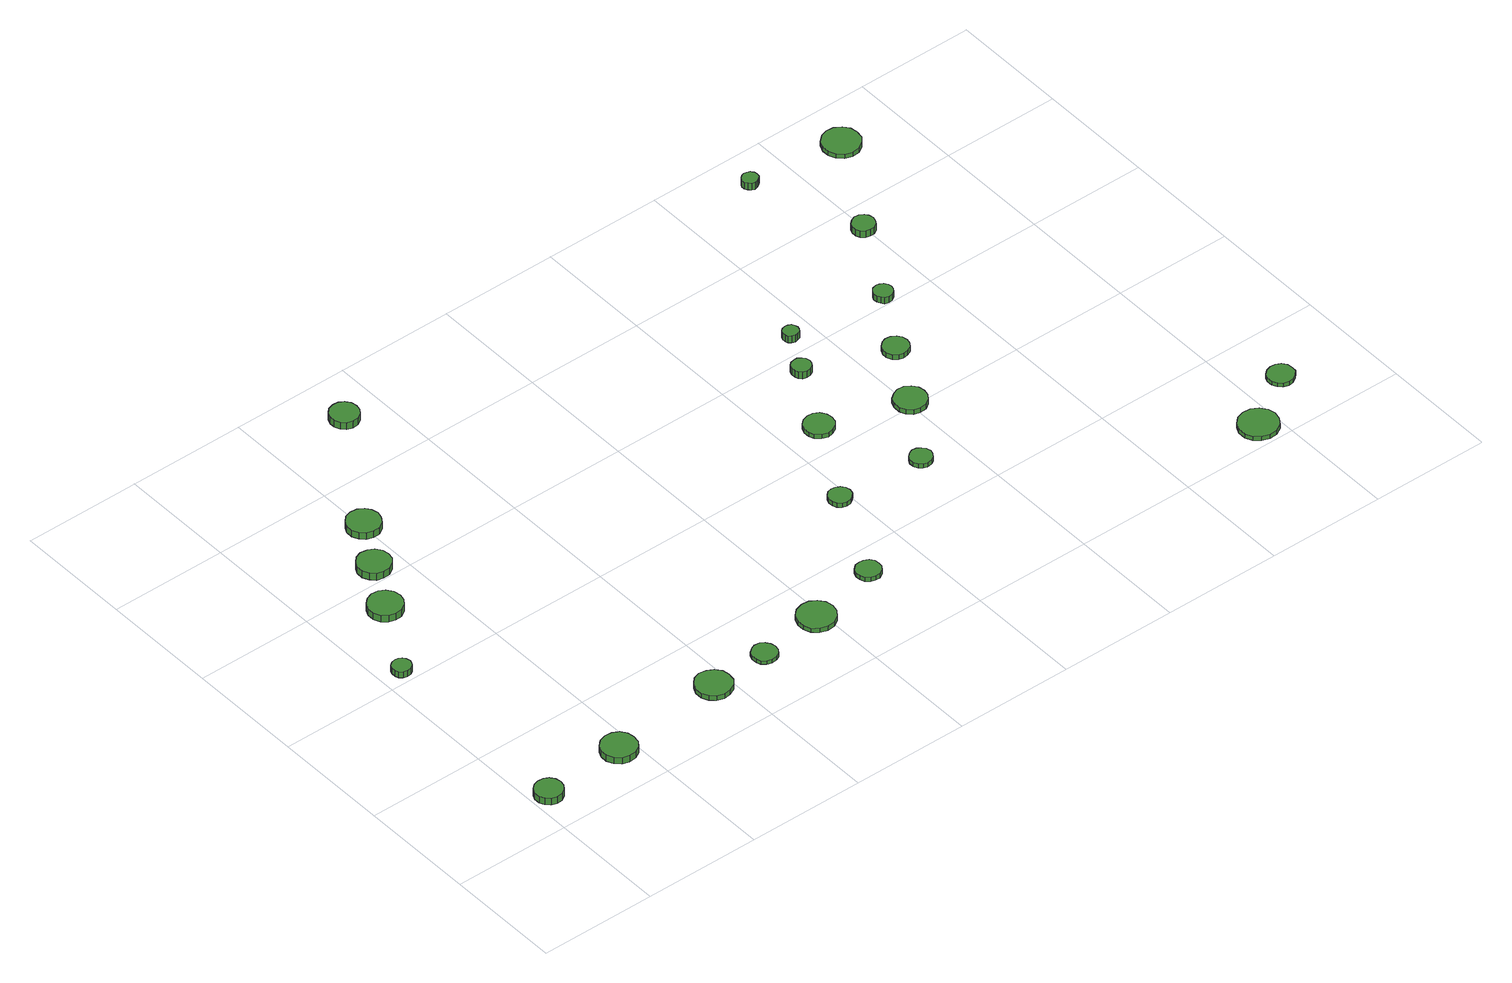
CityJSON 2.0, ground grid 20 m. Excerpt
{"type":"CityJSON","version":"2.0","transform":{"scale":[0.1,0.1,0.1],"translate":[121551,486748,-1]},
"CityObjects":{
"tree1":{"type":"SolitaryVegetationObject","attributes":{"function":"something"},"geometry":[{"type":"MultiSurface","lod":"1","boundaries":[[[0,1,2,3,4,5,6,7,8,9,10,11,12,13,14]],[[15,16,17,18,19,20,21,22,23,24,25,26,27,28,29]],[[0,29,28,1]],[[1,28,27,2]],[[2,27,26,3]],[[3,26,25,4]],[[4,25,24,5]],[[5,24,23,6]],[[6,23,22,7]],[[7,22,21,8]],[[8,21,20,9]],[[9,20,19,10]],[[10,19,18,11]],[[11,18,17,12]],[[12,17,16,13]],[[13,16,15,14]],[[14,15,29,0]]]}]},
"tree2":{"type":"SolitaryVegetationObject","attributes":{"function":"something"},"geometry":[{"type":"MultiSurface","lod":"1","boundaries":[[[30,31,32,33,34,35,36,37,38,39,40,41,42,43,44]],[[45,46,47,48,49,50,51,52,53,54,55,56,57,58,59]],[[30,59,58,31]],[[31,58,57,32]],[[32,57,56,33]],[[33,56,55,34]],[[34,55,54,35]],[[35,54,53,36]],[[36,53,52,37]],[[37,52,51,38]],[[38,51,50,39]],[[39,50,49,40]],[[40,49,48,41]],[[41,48,47,42]],[[42,47,46,43]],[[43,46,45,44]],[[44,45,59,30]]]}]},
"tree3":{"type":"SolitaryVegetationObject","attributes":{"function":"something"},"geometry":[{"type":"MultiSurface","lod":"1","boundaries":[[[60,61,62,63,64,65,66,67,68,69,70,71,72,73,74]],[[75,76,77,78,79,80,81,82,83,84,85,86,87,88,89]],[[60,89,88,61]],[[61,88,87,62]],[[62,87,86,63]],[[63,86,85,64]],[[64,85,84,65]],[[65,84,83,66]],[[66,83,82,67]],[[67,82,81,68]],[[68,81,80,69]],[[69,80,79,70]],[[70,79,78,71]],[[71,78,77,72]],[[72,77,76,73]],[[73,76,75,74]],[[74,75,89,60]]]}]},
"tree4":{"type":"SolitaryVegetationObject","attributes":{"function":"something"},"geometry":[{"type":"MultiSurface","lod":"1","boundaries":[[[90,91,92,93,94,95,96,97,98,99,100,101,102,103,104]],[[105,106,107,108,109,110,111,112,113,114,115,116,117,118,119]],[[90,119,118,91]],[[91,118,117,92]],[[92,117,116,93]],[[93,116,115,94]],[[94,115,114,95]],[[95,114,113,96]],[[96,113,112,97]],[[97,112,111,98]],[[98,111,110,99]],[[99,110,109,100]],[[100,109,108,101]],[[101,108,107,102]],[[102,107,106,103]],[[103,106,105,104]],[[104,105,119,90]]]}]},
"tree5":{"type":"SolitaryVegetationObject","attributes":{"function":"something"},"geometry":[{"type":"MultiSurface","lod":"1","boundaries":[[[120,121,122,123,124,125,126,127,128,129,130,131,132,133,134]],[[135,136,137,138,139,140,141,142,143,144,145,146,147,148,149]],[[120,149,148,121]],[[121,148,147,122]],[[122,147,146,123]],[[123,146,145,124]],[[124,145,144,125]],[[125,144,143,126]],[[126,143,142,127]],[[127,142,141,128]],[[128,141,140,129]],[[129,140,139,130]],[[130,139,138,131]],[[131,138,137,132]],[[132,137,136,133]],[[133,136,135,134]],[[134,135,149,120]]]}]},
"tree6":{"type":"SolitaryVegetationObject","attributes":{"function":"something"},"geometry":[{"type":"MultiSurface","lod":"1","boundaries":[[[150,151,152,153,154,155,156,157,158,159,160,161,162,163,164]],[[165,166,167,168,169,170,171,172,173,174,175,176,177,178,179]],[[150,179,178,151]],[[151,178,177,152]],[[152,177,176,153]],[[153,176,175,154]],[[154,175,174,155]],[[155,174,173,156]],[[156,173,172,157]],[[157,172,171,158]],[[158,171,170,159]],[[159,170,169,160]],[[160,169,168,161]],[[161,168,167,162]],[[162,167,166,163]],[[163,166,165,164]],[[164,165,179,150]]]}]},
"tree7":{"type":"SolitaryVegetationObject","attributes":{"function":"something"},"geometry":[{"type":"MultiSurface","lod":"1","boundaries":[[[180,181,182,183,184,185,186,187,188,189,190,191,192,193,194]],[[195,196,197,198,199,200,201,202,203,204,205,206,207,208,209]],[[180,209,208,181]],[[181,208,207,182]],[[182,207,206,183]],[[183,206,205,184]],[[184,205,204,185]],[[185,204,203,186]],[[186,203,202,187]],[[187,202,201,188]],[[188,201,200,189]],[[189,200,199,190]],[[190,199,198,191]],[[191,198,197,192]],[[192,197,196,193]],[[193,196,195,194]],[[194,195,209,180]]]}]},
"tree8":{"type":"SolitaryVegetationObject","attributes":{"function":"something"},"geometry":[{"type":"MultiSurface","lod":"1","boundaries":[[[210,211,212,213,214,215,216,217,218,219,220,221,222,223,224]],[[225,226,227,228,229,230,231,232,233,234,235,236,237,238,239]],[[210,239,238,211]],[[211,238,237,212]],[[212,237,236,213]],[[213,236,235,214]],[[214,235,234,215]],[[215,234,233,216]],[[216,233,232,217]],[[217,232,231,218]],[[218,231,230,219]],[[219,230,229,220]],[[220,229,228,221]],[[221,228,227,222]],[[222,227,226,223]],[[223,226,225,224]],[[224,225,239,210]]]}]},
"tree9":{"type":"SolitaryVegetationObject","attributes":{"function":"something"},"geometry":[{"type":"MultiSurface","lod":"1","boundaries":[[[240,241,242,243,244,245,246,247,248,249,250,251,252,253,254]],[[255,256,257,258,259,260,261,262,263,264,265,266,267,268,269]],[[240,269,268,241]],[[241,268,267,242]],[[242,267,266,243]],[[243,266,265,244]],[[244,265,264,245]],[[245,264,263,246]],[[246,263,262,247]],[[247,262,261,248]],[[248,261,260,249]],[[249,260,259,250]],[[250,259,258,251]],[[251,258,257,252]],[[252,257,256,253]],[[253,256,255,254]],[[254,255,269,240]]]}]},
"tree10":{"type":"SolitaryVegetationObject","attributes":{"function":"something"},"geometry":[{"type":"MultiSurface","lod":"1","boundaries":[[[270,271,272,273,274,275,276,277,278,279,280,281,282,283,284]],[[285,286,287,288,289,290,291,292,293,294,295,296,297,298,299]],[[270,299,298,271]],[[271,298,297,272]],[[272,297,296,273]],[[273,296,295,274]],[[274,295,294,275]],[[275,294,293,276]],[[276,293,292,277]],[[277,292,291,278]],[[278,291,290,279]],[[279,290,289,280]],[[280,289,288,281]],[[281,288,287,282]],[[282,287,286,283]],[[283,286,285,284]],[[284,285,299,270]]]}]},
"tree11":{"type":"SolitaryVegetationObject","attributes":{"function":"something"},"geometry":[{"type":"MultiSurface","lod":"1","boundaries":[[[300,301,302,303,304,305,306,307,308,309,310,311,312,313,314]],[[315,316,317,318,319,320,321,322,323,324,325,326,327,328,329]],[[300,329,328,301]],[[301,328,327,302]],[[302,327,326,303]],[[303,326,325,304]],[[304,325,324,305]],[[305,324,323,306]],[[306,323,322,307]],[[307,322,321,308]],[[308,321,320,309]],[[309,320,319,310]],[[310,319,318,311]],[[311,318,317,312]],[[312,317,316,313]],[[313,316,315,314]],[[314,315,329,300]]]}]},
"tree12":{"type":"SolitaryVegetationObject","attributes":{"function":"something"},"geometry":[{"type":"MultiSurface","lod":"1","boundaries":[[[330,331,332,333,334,335,336,337,338,339,340,341,342,343,344]],[[345,346,347,348,349,350,351,352,353,354,355,356,357,358,359]],[[330,359,358,331]],[[331,358,357,332]],[[332,357,356,333]],[[333,356,355,334]],[[334,355,354,335]],[[335,354,353,336]],[[336,353,352,337]],[[337,352,351,338]],[[338,351,350,339]],[[339,350,349,340]],[[340,349,348,341]],[[341,348,347,342]],[[342,347,346,343]],[[343,346,345,344]],[[344,345,359,330]]]}]},
"tree13":{"type":"SolitaryVegetationObject","attributes":{"function":"something"},"geometry":[{"type":"MultiSurface","lod":"1","boundaries":[[[360,361,362,363,364,365,366,367,368,369,370,371,372,373,374]],[[375,376,377,378,379,380,381,382,383,384,385,386,387,388,389]],[[360,389,388,361]],[[361,388,387,362]],[[362,387,386,363]],[[363,386,385,364]],[[364,385,384,365]],[[365,384,383,366]],[[366,383,382,367]],[[367,382,381,368]],[[368,381,380,369]],[[369,380,379,370]],[[370,379,378,371]],[[371,378,377,372]],[[372,377,376,373]],[[373,376,375,374]],[[374,375,389,360]]]}]},
"tree14":{"type":"SolitaryVegetationObject","attributes":{"function":"something"},"geometry":[{"type":"MultiSurface","lod":"1","boundaries":[[[390,391,392,393,394,395,396,397,398,399,400,401,402,403,404]],[[405,406,407,408,409,410,411,412,413,414,415,416,417,418,419]],[[390,419,418,391]],[[391,418,417,392]],[[392,417,416,393]],[[393,416,415,394]],[[394,415,414,395]],[[395,414,413,396]],[[396,413,412,397]],[[397,412,411,398]],[[398,411,410,399]],[[399,410,409,400]],[[400,409,408,401]],[[401,408,407,402]],[[402,407,406,403]],[[403,406,405,404]],[[404,405,419,390]]]}]},
"tree15":{"type":"SolitaryVegetationObject","attributes":{"function":"something"},"geometry":[{"type":"MultiSurface","lod":"1","boundaries":[[[420,421,422,423,424,425,426,427,428,429,430,431,432,433,434]],[[435,436,437,438,439,440,441,442,443,444,445,446,447,448,449]],[[420,449,448,421]],[[421,448,447,422]],[[422,447,446,423]],[[423,446,445,424]],[[424,445,444,425]],[[425,444,443,426]],[[426,443,442,427]],[[427,442,441,428]],[[428,441,440,429]],[[429,440,439,430]],[[430,439,438,431]],[[431,438,437,432]],[[432,437,436,433]],[[433,436,435,434]],[[434,435,449,420]]]}]},
"tree16":{"type":"SolitaryVegetationObject","attributes":{"function":"something"},"geometry":[{"type":"MultiSurface","lod":"1","boundaries":[[[450,451,452,453,454,455,456,457,458,459,460,461,462,463,464]],[[465,466,467,468,469,470,471,472,473,474,475,476,477,478,479]],[[450,479,478,451]],[[451,478,477,452]],[[452,477,476,453]],[[453,476,475,454]],[[454,475,474,455]],[[455,474,473,456]],[[456,473,472,457]],[[457,472,471,458]],[[458,471,470,459]],[[459,470,469,460]],[[460,469,468,461]],[[461,468,467,462]],[[462,467,466,463]],[[463,466,465,464]],[[464,465,479,450]]]}]},
"tree17":{"type":"SolitaryVegetationObject","attributes":{"function":"something"},"geometry":[{"type":"MultiSurface","lod":"1","boundaries":[[[480,481,482,483,484,485,486,487,488,489,490,491,492,493,494]],[[495,496,497,498,499,500,501,502,503,504,505,506,507,508,509]],[[480,509,508,481]],[[481,508,507,482]],[[482,507,506,483]],[[483,506,505,484]],[[484,505,504,485]],[[485,504,503,486]],[[486,503,502,487]],[[487,502,501,488]],[[488,501,500,489]],[[489,500,499,490]],[[490,499,498,491]],[[491,498,497,492]],[[492,497,496,493]],[[493,496,495,494]],[[494,495,509,480]]]}]},
"tree18":{"type":"SolitaryVegetationObject","attributes":{"function":"something"},"geometry":[{"type":"MultiSurface","lod":"1","boundaries":[[[510,511,512,513,514,515,516,517,518,519,520,521,522,523,524]],[[525,526,527,528,529,530,531,532,533,534,535,536,537,538,539]],[[510,539,538,511]],[[511,538,537,512]],[[512,537,536,513]],[[513,536,535,514]],[[514,535,534,515]],[[515,534,533,516]],[[516,533,532,517]],[[517,532,531,518]],[[518,531,530,519]],[[519,530,529,520]],[[520,529,528,521]],[[521,528,527,522]],[[522,527,526,523]],[[523,526,525,524]],[[524,525,539,510]]]}]},
"tree19":{"type":"SolitaryVegetationObject","attributes":{"function":"something"},"geometry":[{"type":"MultiSurface","lod":"1","boundaries":[[[540,541,542,543,544,545,546,547,548,549,550,551,552,553,554]],[[555,556,557,558,559,560,561,562,563,564,565,566,567,568,569]],[[540,569,568,541]],[[541,568,567,542]],[[542,567,566,543]],[[543,566,565,544]],[[544,565,564,545]],[[545,564,563,546]],[[546,563,562,547]],[[547,562,561,548]],[[548,561,560,549]],[[549,560,559,550]],[[550,559,558,551]],[[551,558,557,552]],[[552,557,556,553]],[[553,556,555,554]],[[554,555,569,540]]]}]},
"tree20":{"type":"SolitaryVegetationObject","attributes":{"function":"something"},"geometry":[{"type":"MultiSurface","lod":"1","boundaries":[[[570,571,572,573,574,575,576,577,578,579,580,581,582,583,584]],[[585,586,587,588,589,590,591,592,593,594,595,596,597,598,599]],[[570,599,598,571]],[[571,598,597,572]],[[572,597,596,573]],[[573,596,595,574]],[[574,595,594,575]],[[575,594,593,576]],[[576,593,592,577]],[[577,592,591,578]],[[578,591,590,579]],[[579,590,589,580]],[[580,589,588,581]],[[581,588,587,582]],[[582,587,586,583]],[[583,586,585,584]],[[584,585,599,570]]]}]},
"tree21":{"type":"SolitaryVegetationObject","attributes":{"function":"something"},"geometry":[{"type":"MultiSurface","lod":"1","boundaries":[[[600,601,602,603,604,605,606,607,608,609,610,611,612,613,614]],[[615,616,617,618,619,620,621,622,623,624,625,626,627,628,629]],[[600,629,628,601]],[[601,628,627,602]],[[602,627,626,603]],[[603,626,625,604]],[[604,625,624,605]],[[605,624,623,606]],[[606,623,622,607]],[[607,622,621,608]],[[608,621,620,609]],[[609,620,619,610]],[[610,619,618,611]],[[611,618,617,612]],[[612,617,616,613]],[[613,616,615,614]],[[614,615,629,600]]]}]},
"tree22":{"type":"SolitaryVegetationObject","attributes":{"function":"something"},"geometry":[{"type":"MultiSurface","lod":"1","boundaries":[[[630,631,632,633,634,635,636,637,638,639,640,641,642,643,644]],[[645,646,647,648,649,650,651,652,653,654,655,656,657,658,659]],[[630,659,658,631]],[[631,658,657,632]],[[632,657,656,633]],[[633,656,655,634]],[[634,655,654,635]],[[635,654,653,636]],[[636,653,652,637]],[[637,652,651,638]],[[638,651,650,639]],[[639,650,649,640]],[[640,649,648,641]],[[641,648,647,642]],[[642,647,646,643]],[[643,646,645,644]],[[644,645,659,630]]]}]},
"tree23":{"type":"SolitaryVegetationObject","attributes":{"function":"something"},"geometry":[{"type":"MultiSurface","lod":"1","boundaries":[[[660,661,662,663,664,665,666,667,668,669,670,671,672,673,674]],[[675,676,677,678,679,680,681,682,683,684,685,686,687,688,689]],[[660,689,688,661]],[[661,688,687,662]],[[662,687,686,663]],[[663,686,685,664]],[[664,685,684,665]],[[665,684,683,666]],[[666,683,682,667]],[[667,682,681,668]],[[668,681,680,669]],[[669,680,679,670]],[[670,679,678,671]],[[671,678,677,672]],[[672,677,676,673]],[[673,676,675,674]],[[674,675,689,660]]]}]},
"tree24":{"type":"SolitaryVegetationObject","attributes":{"function":"something"},"geometry":[{"type":"MultiSurface","lod":"1","boundaries":[[[690,691,692,693,694,695,696,697,698,699,700,701,702,703,704]],[[705,706,707,708,709,710,711,712,713,714,715,716,717,718,719]],[[690,719,718,691]],[[691,718,717,692]],[[692,717,716,693]],[[693,716,715,694]],[[694,715,714,695]],[[695,714,713,696]],[[696,713,712,697]],[[697,712,711,698]],[[698,711,710,699]],[[699,710,709,700]],[[700,709,708,701]],[[701,708,707,702]],[[702,707,706,703]],[[703,706,705,704]],[[704,705,719,690]]]}]}
},
"vertices":[
[50,67,25],[48,77,25],[42,85,25],[34,89,25],[24,90,25],[15,87,25],[8,81,25],[4,72,25],[4,62,25],[8,54,25],[15,47,25],[24,44,25],[34,45,25],[42,50,25],[48,58,25],[48,58,12],[42,50,12],[34,45,12],[24,44,12],[15,47,12],[8,54,12],[4,62,12],[4,72,12],[8,81,12],[15,87,12],[24,90,12],[34,89,12],[42,85,12],[48,77,12],[50,67,12],
[55,424,19],[53,431,19],[50,436,19],[44,439,19],[38,440,19],[31,438,19],[26,434,19],[24,428,19],[24,421,19],[26,415,19],[31,411,19],[38,409,19],[44,410,19],[50,413,19],[53,418,19],[53,418,7],[50,413,7],[44,410,7],[38,409,7],[31,411,7],[26,415,7],[24,421,7],[24,428,7],[26,434,7],[31,438,7],[38,440,7],[44,439,7],[50,436,7],[53,431,7],[55,424,7],
[202,81,19],[200,93,19],[193,103,19],[182,109,19],[170,110,19],[158,106,19],[149,98,19],[144,87,19],[144,75,19],[149,64,19],[158,55,19],[170,52,19],[182,53,19],[193,59,19],[200,69,19],[200,69,7],[193,59,7],[182,53,7],[170,52,7],[158,55,7],[149,64,7],[144,75,7],[144,87,7],[149,98,7],[158,106,7],[170,110,7],[182,109,7],[193,103,7],[200,93,7],[202,81,7],
[137,546,20],[134,558,20],[127,568,20],[117,574,20],[105,575,20],[94,571,20],[85,563,20],[80,552,20],[80,540,20],[85,529,20],[94,521,20],[105,518,20],[117,519,20],[127,525,20],[134,535,20],[134,535,7],[127,525,7],[117,519,7],[105,518,7],[94,521,7],[85,529,7],[80,540,7],[80,552,7],[85,563,7],[94,571,7],[105,575,7],[117,574,7],[127,568,7],[134,558,7],[137,546,7],
[180,626,23],[178,637,23],[171,647,23],[161,652,23],[149,654,23],[138,650,23],[130,642,23],[125,632,23],[125,620,23],[130,610,23],[138,602,23],[149,599,23],[161,600,23],[171,606,23],[178,615,23],[178,615,10],[171,606,10],[161,600,10],[149,599,10],[138,602,10],[130,610,10],[125,620,10],[125,632,10],[130,642,10],[138,650,10],[149,654,10],[161,652,10],[171,647,10],[178,637,10],[180,626,10],
[402,102,16],[400,114,16],[392,124,16],[381,130,16],[369,132,16],[357,128,16],[348,119,16],[343,108,16],[343,95,16],[348,84,16],[357,76,16],[369,72,16],[381,73,16],[392,79,16],[400,89,16],[400,89,7],[392,79,7],[381,73,7],[369,72,7],[357,76,7],[348,84,7],[343,95,7],[343,108,7],[348,119,7],[357,128,7],[369,132,7],[381,130,7],[392,124,7],[400,114,7],[402,102,7],
[225,705,25],[222,716,25],[216,725,25],[206,731,25],[194,732,25],[183,729,25],[175,721,25],[170,711,25],[170,699,25],[175,689,25],[183,681,25],[194,677,25],[206,678,25],[216,684,25],[222,694,25],[222,694,12],[216,684,12],[206,678,12],[194,677,12],[183,681,12],[175,689,12],[170,699,12],[170,711,12],[175,721,12],[183,729,12],[194,732,12],[206,731,12],[216,725,12],[222,716,12],[225,705,12],
[497,109,14],[495,117,14],[490,124,14],[483,129,14],[474,130,14],[466,127,14],[459,121,14],[456,113,14],[456,104,14],[459,97,14],[466,91,14],[474,88,14],[483,89,14],[490,93,14],[495,100,14],[495,100,7],[490,93,7],[483,89,7],[474,88,7],[466,91,7],[459,97,7],[456,104,7],[456,113,7],[459,121,7],[466,127,7],[474,130,7],[483,129,7],[490,124,7],[495,117,7],[497,109,7],
[355,912,23],[353,922,23],[347,930,23],[339,935,23],[329,936,23],[319,933,23],[312,926,23],[308,917,23],[308,907,23],[312,898,23],[319,891,23],[329,888,23],[339,889,23],[347,894,23],[353,902,23],[353,902,10],[347,894,10],[339,889,10],[329,888,10],[319,891,10],[312,898,10],[308,907,10],[308,917,10],[312,926,10],[319,933,10],[329,936,10],[339,935,10],[347,930,10],[353,922,10],[355,912,10],
[620,124,15],[617,137,15],[609,147,15],[598,154,15],[585,155,15],[572,151,15],[562,142,15],[557,130,15],[557,117,15],[562,105,15],[572,96,15],[585,92,15],[598,93,15],[609,100,15],[617,111,15],[617,111,7],[609,100,7],[598,93,7],[585,92,7],[572,96,7],[562,105,7],[557,117,7],[557,130,7],[562,142,7],[572,151,7],[585,155,7],[598,154,7],[609,147,7],[617,137,7],[620,124,7],
[733,154,15],[732,162,15],[727,169,15],[719,173,15],[711,174,15],[703,172,15],[696,166,15],[693,158,15],[693,150,15],[696,142,15],[703,136,15],[711,134,15],[719,134,15],[727,139,15],[732,146,15],[732,146,7],[727,139,7],[719,134,7],[711,134,7],[703,136,7],[696,142,7],[693,150,7],[693,158,7],[696,166,7],[703,172,7],[711,174,7],[719,173,7],[727,169,7],[732,162,7],[733,154,7],
[805,308,15],[803,316,15],[798,322,15],[791,326,15],[784,327,15],[776,325,15],[770,319,15],[767,312,15],[767,304,15],[770,297,15],[776,291,15],[784,289,15],[791,290,15],[798,294,15],[803,300,15],[803,300,7],[798,294,7],[791,290,7],[784,289,7],[776,291,7],[770,297,7],[767,304,7],[767,312,7],[770,319,7],[776,325,7],[784,327,7],[791,326,7],[798,322,7],[803,316,7],[805,308,7],
[888,451,15],[886,461,15],[880,470,15],[871,475,15],[861,476,15],[851,473,15],[843,466,15],[839,456,15],[839,446,15],[843,437,15],[851,430,15],[861,426,15],[871,428,15],[880,433,15],[886,441,15],[886,441,7],[880,433,7],[871,428,7],[861,426,7],[851,430,7],[843,437,7],[839,446,7],[839,456,7],[843,466,7],[851,473,7],[861,476,7],[871,475,7],[880,470,7],[886,461,7],[888,451,7],
[953,299,15],[951,307,15],[946,313,15],[940,317,15],[932,318,15],[925,315,15],[919,310,15],[916,303,15],[916,295,15],[919,288,15],[925,283,15],[932,281,15],[940,282,15],[946,285,15],[951,292,15],[951,292,7],[946,285,7],[940,282,7],[932,281,7],[925,283,7],[919,288,7],[916,295,7],[916,303,7],[919,310,7],[925,315,7],[932,318,7],[940,317,7],[946,313,7],[951,307,7],[953,299,7],
[940,565,20],[938,572,20],[934,577,20],[928,581,20],[922,581,20],[915,579,20],[910,575,20],[908,569,20],[908,562,20],[910,556,20],[915,551,20],[922,549,20],[928,550,20],[934,553,20],[938,559,20],[938,559,7],[934,553,7],[928,550,7],[922,549,7],[915,551,7],[910,556,7],[908,562,7],[908,569,7],[910,575,7],[915,579,7],[922,581,7],[928,581,7],[934,577,7],[938,572,7],[940,565,7],
[1031,409,16],[1029,420,16],[1022,429,16],[1013,435,16],[1001,436,16],[991,432,16],[982,425,16],[978,415,16],[978,403,16],[982,393,16],[991,385,16],[1001,382,16],[1013,383,16],[1022,389,16],[1029,398,16],[1029,398,7],[1022,389,7],[1013,383,7],[1001,382,7],[991,385,7],[982,393,7],[978,403,7],[978,415,7],[982,425,7],[991,432,7],[1001,436,7],[1013,435,7],[1022,429,7],[1029,420,7],[1031,409,7],
[973,634,21],[972,639,21],[969,644,21],[964,646,21],[959,647,21],[953,645,21],[949,642,21],[947,637,21],[947,631,21],[949,626,21],[953,623,21],[959,621,21],[964,622,21],[969,624,21],[972,629,21],[972,629,8],[969,624,8],[964,622,8],[959,621,8],[953,623,8],[949,626,8],[947,631,8],[947,637,8],[949,642,8],[953,645,8],[959,647,8],[964,646,8],[969,644,8],[972,639,8],[973,634,8],
[1083,512,17],[1081,521,17],[1076,528,17],[1068,533,17],[1059,534,17],[1051,531,17],[1044,525,17],[1040,517,17],[1040,508,17],[1044,499,17],[1051,493,17],[1059,491,17],[1068,492,17],[1076,496,17],[1081,503,17],[1081,503,8],[1076,496,8],[1068,492,8],[1059,491,8],[1051,493,8],[1044,499,8],[1040,508,8],[1040,517,8],[1044,525,8],[1051,531,8],[1059,534,8],[1068,533,8],[1076,528,8],[1081,521,8],[1083,512,8],
[1137,614,23],[1136,620,23],[1132,626,23],[1126,629,23],[1120,630,23],[1113,628,23],[1109,623,23],[1106,617,23],[1106,611,23],[1109,605,23],[1113,600,23],[1120,598,23],[1126,599,23],[1132,602,23],[1136,608,23],[1136,608,11],[1132,602,11],[1126,599,11],[1120,598,11],[1113,600,11],[1109,605,11],[1106,611,11],[1106,617,11],[1109,623,11],[1113,628,11],[1120,630,11],[1126,629,11],[1132,626,11],[1136,620,11],[1137,614,11],
[1399,37,17],[1396,50,17],[1388,61,17],[1376,68,17],[1363,69,17],[1350,65,17],[1340,56,17],[1334,44,17],[1334,30,17],[1340,18,17],[1350,9,17],[1363,5,17],[1376,6,17],[1388,13,17],[1396,24,17],[1396,24,9],[1388,13,9],[1376,6,9],[1363,5,9],[1350,9,9],[1340,18,9],[1334,30,9],[1334,44,9],[1340,56,9],[1350,65,9],[1363,69,9],[1376,68,9],[1388,61,9],[1396,50,9],[1399,37,9],
[1146,938,20],[1145,943,20],[1141,948,20],[1136,950,20],[1131,951,20],[1126,949,20],[1122,946,20],[1119,941,20],[1119,935,20],[1122,930,20],[1126,926,20],[1131,924,20],[1136,925,20],[1141,928,20],[1145,932,20],[1145,932,7],[1141,928,7],[1136,925,7],[1131,924,7],[1126,926,7],[1122,930,7],[1119,935,7],[1119,941,7],[1122,946,7],[1126,949,7],[1131,951,7],[1136,950,7],[1141,948,7],[1145,943,7],[1146,938,7],
[1213,748,25],[1211,756,25],[1207,762,25],[1200,766,25],[1192,767,25],[1185,764,25],[1179,759,25],[1176,752,25],[1176,744,25],[1179,737,25],[1185,732,25],[1192,730,25],[1200,730,25],[1207,734,25],[1211,741,25],[1211,741,12],[1207,734,12],[1200,730,12],[1192,730,12],[1185,732,12],[1179,737,12],[1176,744,12],[1176,752,12],[1179,759,12],[1185,764,12],[1192,767,12],[1200,766,12],[1207,762,12],[1211,756,12],[1213,748,12],
[1485,102,15],[1484,111,15],[1478,119,15],[1470,123,15],[1461,124,15],[1452,121,15],[1445,115,15],[1441,107,15],[1441,97,15],[1445,89,15],[1452,83,15],[1461,80,15],[1470,81,15],[1478,86,15],[1484,93,15],[1484,93,8],[1478,86,8],[1470,81,8],[1461,80,8],[1452,83,8],[1445,89,8],[1441,97,8],[1441,107,8],[1445,115,8],[1452,121,8],[1461,124,8],[1470,123,8],[1478,119,8],[1484,111,8],[1485,102,8],
[1323,919,16],[1321,932,16],[1313,942,16],[1302,949,16],[1289,950,16],[1277,946,16],[1267,937,16],[1262,925,16],[1262,912,16],[1267,901,16],[1277,892,16],[1289,888,16],[1302,889,16],[1313,896,16],[1321,906,16],[1321,906,8],[1313,896,8],[1302,889,8],[1289,888,8],[1277,892,8],[1267,901,8],[1262,912,8],[1262,925,8],[1267,937,8],[1277,946,8],[1289,950,8],[1302,949,8],[1313,942,8],[1321,932,8],[1323,919,8]
]}
